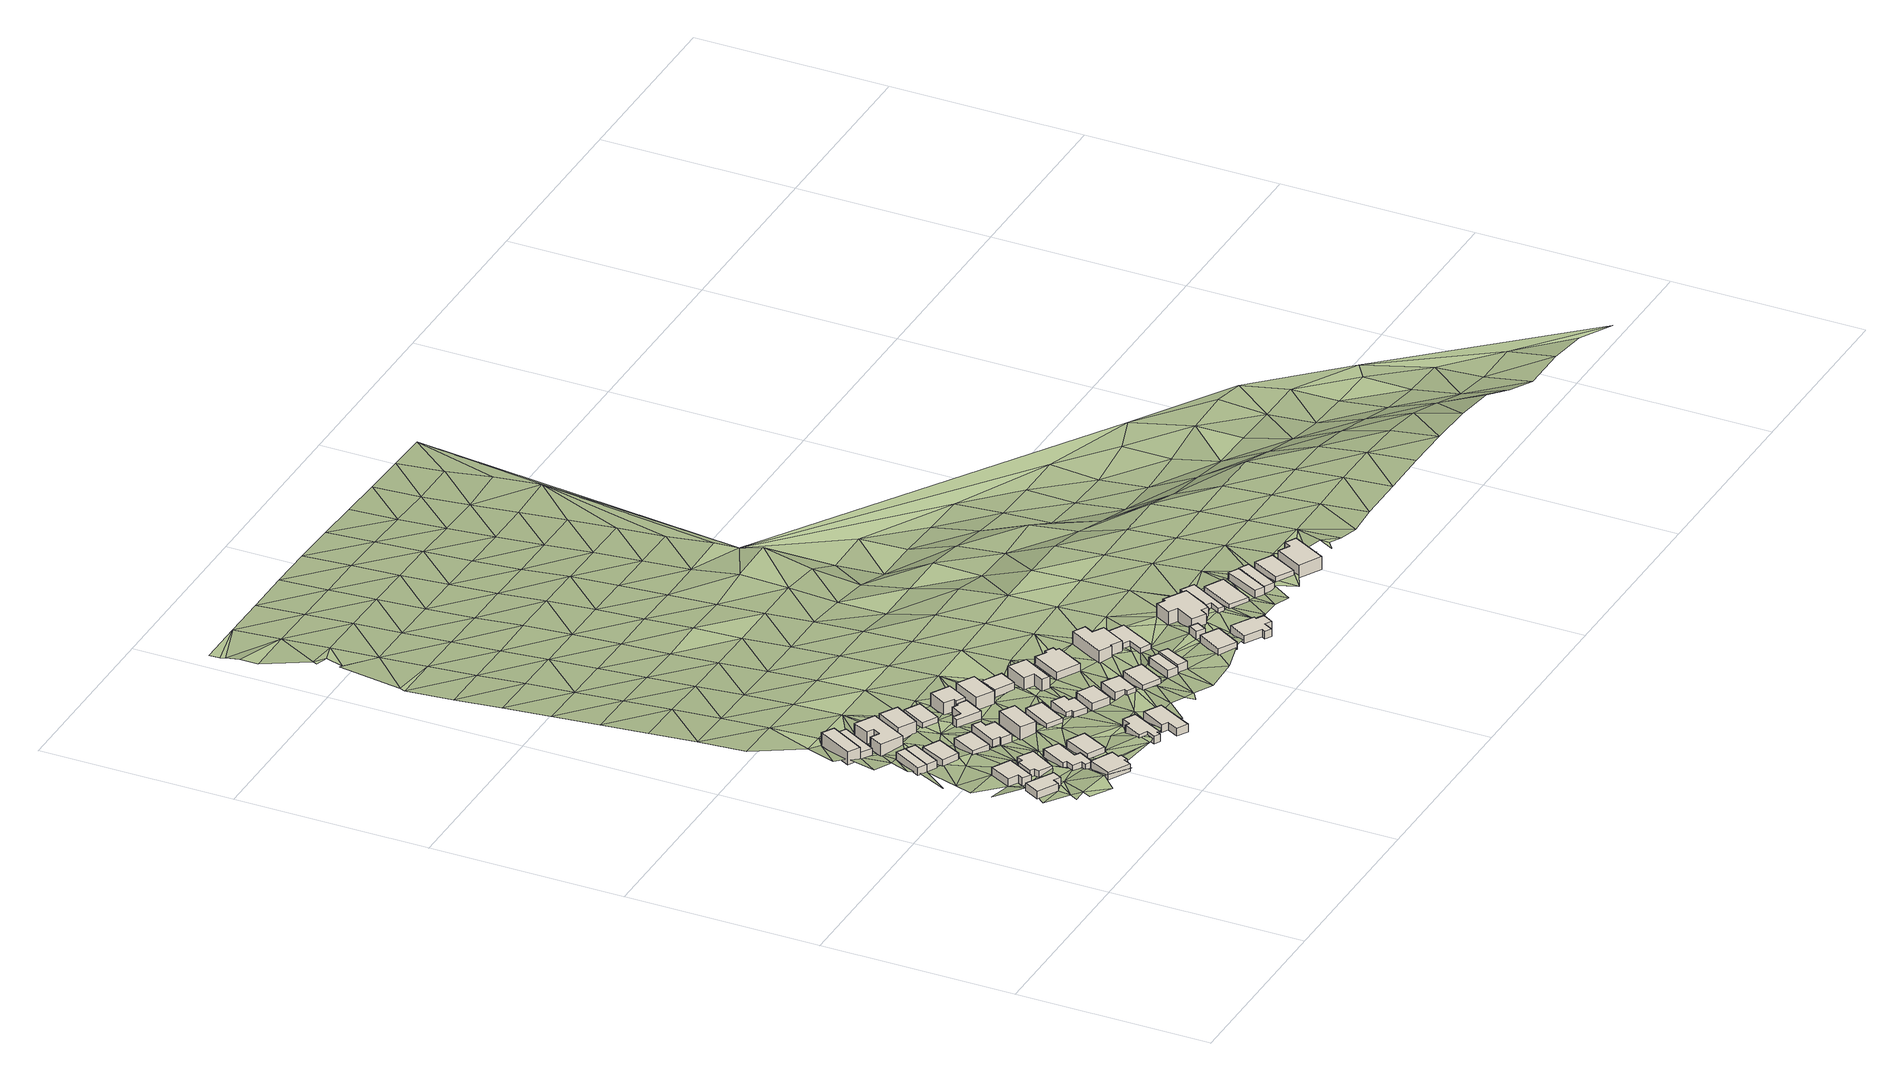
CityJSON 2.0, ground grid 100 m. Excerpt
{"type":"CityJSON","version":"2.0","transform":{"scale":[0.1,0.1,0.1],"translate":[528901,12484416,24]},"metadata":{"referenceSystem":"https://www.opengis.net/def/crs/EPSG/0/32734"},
"CityObjects":{
"building1":{"type":"Building","attributes":{"address":"3 Fryde Road University Estate Cape Town","building":"house","building:levels":1,"building_height":4.1,"plus_code":"4FRW3F63+J98","ground_height":76.65,"roof_height":80.75},"geometry":[{"type":"Solid","lod":"1","boundaries":[[[[0,1,2,3]],[[1,4,5,2]],[[4,6,7,5]],[[6,8,9,7]],[[8,10,11,9]],[[10,0,3,11]],[[3,2,5,7,9,11]],[[10,8,6,4,1,0]]]]}]},
"building2":{"type":"Building","attributes":{"address":"54 Ritchie Street University Estate Cape Town","building":"house","building:levels":1,"building_height":4.1,"plus_code":"4FRW3F63+MCF","ground_height":74.15,"roof_height":78.25},"geometry":[{"type":"Solid","lod":"1","boundaries":[[[[12,13,14,15]],[[13,16,17,14]],[[16,18,19,17]],[[18,20,21,19]],[[20,22,23,21]],[[22,12,15,23]],[[15,14,17,19,21,23]],[[22,20,18,16,13,12]]]]}]},
"building3":{"type":"Building","attributes":{"address":"59 Ritchie Street University Estate Cape Town","building":"house","building:levels":1,"building_height":4.1,"plus_code":"4FRW3F63+VC2","ground_height":70.13,"roof_height":74.23},"geometry":[{"type":"Solid","lod":"1","boundaries":[[[[24,25,26,27]],[[25,28,29,26]],[[28,30,31,29]],[[30,24,27,31]],[[27,26,29,31]],[[30,28,25,24]]]]}]},
"building4":{"type":"Building","attributes":{"address":"56 Ritchie Street University Estate Cape Town","building":"house","building:levels":1,"building_height":4.1,"plus_code":"4FRW3F63+MF7","ground_height":72.65,"roof_height":76.75},"geometry":[{"type":"Solid","lod":"1","boundaries":[[[[32,33,34,35]],[[33,36,37,34]],[[36,38,39,37]],[[38,40,41,39]],[[40,42,43,41]],[[42,44,45,43]],[[44,46,47,45]],[[46,32,35,47]],[[35,34,37,39,41,43,45,47]],[[46,44,42,40,38,36,33,32]]]]}]},
"building5":{"type":"Building","attributes":{"address":"4 Baris Road University Estate Cape Town","building":"house","building:levels":1,"building_height":4.1,"plus_code":"4FRW3F63+GGM","ground_height":74.81,"roof_height":78.91},"geometry":[{"type":"Solid","lod":"1","boundaries":[[[[48,49,50,51]],[[49,52,53,50]],[[52,54,55,53]],[[54,56,57,55]],[[56,58,59,57]],[[58,60,61,59]],[[60,62,63,61]],[[62,48,51,63]],[[51,50,53,55,57,59,61,63]],[[62,60,58,56,54,52,49,48]]]]}]},
"building6":{"type":"Building","attributes":{"address":"61 Ritchie Street University Estate Cape Town","building":"house","building:levels":1,"building_height":4.1,"plus_code":"4FRW3F63+RCV","ground_height":70.13,"roof_height":74.23},"geometry":[{"type":"Solid","lod":"1","boundaries":[[[[24,30,31,27]],[[30,64,65,31]],[[64,66,67,65]],[[66,24,27,67]],[[27,31,65,67]],[[66,64,30,24]]]]}]},
"building7":{"type":"Building","attributes":{"address":"63 Ritchie Street University Estate Cape Town","building":"house","building:levels":1,"building_height":4.1,"plus_code":"4FRW3F63+RF6","ground_height":70.13,"roof_height":74.23},"geometry":[{"type":"Solid","lod":"1","boundaries":[[[[68,69,70,71]],[[69,72,73,70]],[[72,74,75,73]],[[74,68,71,75]],[[71,70,73,75]],[[74,72,69,68]]]]}]},
"building8":{"type":"Building","attributes":{"address":"58 Ritchie Street University Estate Cape Town","building":"house","building:levels":1,"building_height":4.1,"plus_code":"4FRW3F63+JGF","ground_height":72.65,"roof_height":76.75},"geometry":[{"type":"Solid","lod":"1","boundaries":[[[[76,77,78,79]],[[77,80,81,78]],[[80,82,83,81]],[[82,84,85,83]],[[84,86,87,85]],[[86,88,89,87]],[[88,90,91,89]],[[90,92,93,91]],[[92,94,95,93]],[[94,76,79,95]],[[79,78,81,83,85,87,89,91,93,95]],[[94,92,90,88,86,84,82,80,77,76]]]]}]},
"building9":{"type":"Building","attributes":{"address":"34B Selbourne Road University Estate Cape Town","building":"house","building:levels":2,"building_height":6.9,"plus_code":"4FRW3F63+XCJ","ground_height":66.84,"roof_height":73.74},"geometry":[{"type":"Solid","lod":"1","boundaries":[[[[96,97,98,99]],[[97,100,101,98]],[[100,102,103,101]],[[102,96,99,103]],[[99,98,101,103]],[[102,100,97,96]]]]}]},
"building10":{"type":"Building","attributes":{"address":"34A Selbourne Road University Estate Cape Town","building":"house","building:levels":1,"building_height":4.1,"plus_code":"4FRW3F63+XCG","ground_height":66.84,"roof_height":70.94},"geometry":[{"type":"Solid","lod":"1","boundaries":[[[[96,102,104,105]],[[102,106,107,104]],[[106,108,109,107]],[[108,96,105,109]],[[105,104,107,109]],[[108,106,102,96]]]]}]},
"building11":{"type":"Building","attributes":{"address":"60 Ritchie Street University Estate Cape Town","building":"house","building:levels":1,"building_height":4.1,"plus_code":"4FRW3F63+JH4","ground_height":72.65,"roof_height":76.75},"geometry":[{"type":"Solid","lod":"1","boundaries":[[[[110,111,112,113]],[[111,114,115,112]],[[114,116,117,115]],[[116,110,113,117]],[[113,112,115,117]],[[116,114,111,110]]]]}]},
"building12":{"type":"Building","attributes":{"address":"65 Ritchie Street University Estate Cape Town","building":"house","building:levels":1,"building_height":4.1,"plus_code":"4FRW3F63+QGM","ground_height":68.79,"roof_height":72.89},"geometry":[{"type":"Solid","lod":"1","boundaries":[[[[118,119,120,121]],[[119,122,123,120]],[[122,124,125,123]],[[124,118,121,125]],[[121,120,123,125]],[[124,122,119,118]]]]}]},
"building13":{"type":"Building","attributes":{"address":"36 Selbourne Road University Estate Cape Town","building":"house","building:levels":2,"building_height":6.9,"plus_code":"4FRW3F63+WFP","ground_height":67.01,"roof_height":73.91},"geometry":[{"type":"Solid","lod":"1","boundaries":[[[[126,127,128,129]],[[127,130,131,128]],[[130,132,133,131]],[[132,134,135,133]],[[134,136,137,135]],[[136,138,139,137]],[[138,140,141,139]],[[140,126,129,141]],[[129,128,131,133,135,137,139,141]],[[140,138,136,134,132,130,127,126]]]]}]},
"building14":{"type":"Building","attributes":{"address":"67 Ritchie Street University Estate Cape Town","building":"house","building:levels":1,"building_height":4.1,"plus_code":"4FRW3F63+QH6","ground_height":70.51,"roof_height":74.61},"geometry":[{"type":"Solid","lod":"1","boundaries":[[[[142,143,144,145]],[[143,146,147,144]],[[146,148,149,147]],[[148,150,151,149]],[[150,152,153,151]],[[152,154,155,153]],[[154,156,157,155]],[[156,142,145,157]],[[145,144,147,149,151,153,155,157]],[[156,154,152,150,148,146,143,142]]]]}]},
"building15":{"type":"Building","attributes":{"address":"38 Selbourne Road University Estate Cape Town","building":"house","building:levels":2,"building_height":6.9,"plus_code":"4FRW3F63+WGG","ground_height":67.01,"roof_height":73.91},"geometry":[{"type":"Solid","lod":"1","boundaries":[[[[158,159,160,161]],[[159,162,163,160]],[[162,164,165,163]],[[164,158,161,165]],[[161,160,163,165]],[[164,162,159,158]]]]}]},
"building16":{"type":"Building","attributes":{"address":"1 Baris Road University Estate Cape Town","building":"house","building:levels":1,"building_height":4.1,"plus_code":"4FRW3F63+GMW","ground_height":73.32,"roof_height":77.42},"geometry":[{"type":"Solid","lod":"1","boundaries":[[[[166,167,168,169]],[[167,170,171,168]],[[170,172,173,171]],[[172,174,175,173]],[[174,176,177,175]],[[176,178,179,177]],[[178,180,181,179]],[[180,182,183,181]],[[182,184,185,183]],[[184,166,169,185]],[[169,168,171,173,175,177,179,181,183,185]],[[184,182,180,178,176,174,172,170,167,166]]]]}]},
"building17":{"type":"Building","attributes":{"address":"69 Ritchie Street University Estate Cape Town","building":"house","building:levels":2,"building_height":6.9,"plus_code":"4FRW3F63+PJV","ground_height":69.58,"roof_height":76.48},"geometry":[{"type":"Solid","lod":"1","boundaries":[[[[186,187,188,189]],[[187,190,191,188]],[[190,192,193,191]],[[192,186,189,193]],[[189,188,191,193]],[[192,190,187,186]]]]}]},
"building18":{"type":"Building","attributes":{"address":"40 Selbourne Road University Estate Cape Town","building":"house","building:levels":1,"building_height":4.1,"plus_code":"4FRW3F63+WH5","ground_height":66.49,"roof_height":70.59},"geometry":[{"type":"Solid","lod":"1","boundaries":[[[[194,195,196,197]],[[195,198,199,196]],[[198,200,201,199]],[[200,194,197,201]],[[197,196,199,201]],[[200,198,195,194]]]]}]},
"building19":{"type":"Building","attributes":{"building":"yes","building:levels":1,"building_height":4.1,"plus_code":"4FRW3F63+RJG","ground_height":67.99,"roof_height":72.09},"geometry":[{"type":"Solid","lod":"1","boundaries":[[[[202,203,204,205]],[[203,206,207,204]],[[206,208,209,207]],[[208,210,211,209]],[[210,212,213,211]],[[212,214,215,213]],[[214,216,217,215]],[[216,202,205,217]],[[205,204,207,209,211,213,215,217]],[[216,214,212,210,208,206,203,202]]]]}]},
"building20":{"type":"Building","attributes":{"address":"64 Ritchie Street University Estate Cape Town","building":"house","building:levels":1,"building_height":4.1,"plus_code":"4FRW3F63+GPG","ground_height":73.32,"roof_height":77.42},"geometry":[{"type":"Solid","lod":"1","boundaries":[[[[218,219,220,221]],[[219,222,223,220]],[[222,224,225,223]],[[224,226,227,225]],[[226,228,229,227]],[[228,218,221,229]],[[221,220,223,225,227,229]],[[228,226,224,222,219,218]]]]}]},
"building21":{"type":"Building","attributes":{"address":"71 Ritchie Street University Estate Cape Town","building":"house","building:levels":1,"building_height":4.1,"plus_code":"4FRW3F63+PM8","ground_height":68.74,"roof_height":72.84},"geometry":[{"type":"Solid","lod":"1","boundaries":[[[[230,231,232,233]],[[231,234,235,232]],[[234,236,237,235]],[[236,230,233,237]],[[233,232,235,237]],[[236,234,231,230]]]]}]},
"building22":{"type":"Building","attributes":{"address":"42 Selbourne Road University Estate Cape Town","building":"house","building:levels":2,"building_height":6.9,"plus_code":"4FRW3F63+VMJ","ground_height":66.49,"roof_height":73.39},"geometry":[{"type":"Solid","lod":"1","boundaries":[[[[238,239,240,241]],[[239,242,243,240]],[[242,244,245,243]],[[244,246,247,245]],[[246,248,249,247]],[[248,238,241,249]],[[241,240,243,245,247,249]],[[248,246,244,242,239,238]]]]}]},
"building23":{"type":"Building","attributes":{"address":"73 Ritchie Street University Estate Cape Town","building":"house","building:levels":1,"building_height":4.1,"plus_code":"4FRW3F63+MPP","ground_height":68.74,"roof_height":72.84},"geometry":[{"type":"Solid","lod":"1","boundaries":[[[[250,251,252,253]],[[251,254,255,252]],[[254,256,257,255]],[[256,258,259,257]],[[258,260,261,259]],[[260,262,263,261]],[[262,264,265,263]],[[264,250,253,265]],[[253,252,255,257,259,261,263,265]],[[264,262,260,258,256,254,251,250]]]]}]},
"building24":{"type":"Building","attributes":{"address":"44 Selbourne Road University Estate Cape Town","building":"house","building:levels":2,"building_height":6.9,"plus_code":"4FRW3F63+RPR","ground_height":67.23,"roof_height":74.13},"geometry":[{"type":"Solid","lod":"1","boundaries":[[[[266,267,268,269]],[[267,270,271,268]],[[270,272,273,271]],[[272,266,269,273]],[[269,268,271,273]],[[272,270,267,266]]]]}]},
"building25":{"type":"Building","attributes":{"address":"75 Ritchie Street University Estate Cape Town","building":"house","building:levels":1,"building_height":4.1,"plus_code":"4FRW3F63+MQ3","ground_height":70.76,"roof_height":74.86},"geometry":[{"type":"Solid","lod":"1","boundaries":[[[[274,275,276,277]],[[275,278,279,276]],[[278,280,281,279]],[[280,274,277,281]],[[277,276,279,281]],[[280,278,275,274]]]]}]},
"building26":{"type":"Building","attributes":{"address":"46 Selbourne Road University Estate Cape Town","building":"house","building:levels":1,"building_height":4.1,"plus_code":"4FRW3F63+RQC","ground_height":67.23,"roof_height":71.33},"geometry":[{"type":"Solid","lod":"1","boundaries":[[[[282,283,284,285]],[[283,286,287,284]],[[286,288,289,287]],[[288,282,285,289]],[[285,284,287,289]],[[288,286,283,282]]]]}]},
"building27":{"type":"Building","attributes":{"address":"77 Ritchie Street University Estate Cape Town","building":"house","building:levels":1,"building_height":4.1,"plus_code":"4FRW3F63+JRP","ground_height":70.76,"roof_height":74.86},"geometry":[{"type":"Solid","lod":"1","boundaries":[[[[290,291,292,293]],[[291,294,295,292]],[[294,296,297,295]],[[296,298,299,297]],[[298,300,301,299]],[[300,290,293,301]],[[293,292,295,297,299,301]],[[300,298,296,294,291,290]]]]}]},
"building28":{"type":"Building","attributes":{"address":"48 Selbourne Road University Estate Cape Town","building":"house","building:levels":2,"building_height":6.9,"plus_code":"4FRW3F63+QRR","ground_height":67.23,"roof_height":74.13},"geometry":[{"type":"Solid","lod":"1","boundaries":[[[[302,303,304,305]],[[303,306,307,304]],[[306,308,309,307]],[[308,310,311,309]],[[310,312,313,311]],[[312,302,305,313]],[[305,304,307,309,311,313]],[[312,310,308,306,303,302]]]]}]},
"building29":{"type":"Building","attributes":{"address":"79 Ritchie Street University Estate Cape Town","building":"house","building:levels":1,"building_height":4.1,"plus_code":"4FRW3F63+JV4","ground_height":71.08,"roof_height":75.18},"geometry":[{"type":"Solid","lod":"1","boundaries":[[[[314,315,316,317]],[[315,318,319,316]],[[318,320,321,319]],[[320,314,317,321]],[[317,316,319,321]],[[320,318,315,314]]]]}]},
"building30":{"type":"Building","attributes":{"address":"81 Ritchie Street University Estate Cape Town","building":"house","building:levels":1,"building_height":4.1,"plus_code":"4FRW3F63+HWM","ground_height":73.54,"roof_height":77.64},"geometry":[{"type":"Solid","lod":"1","boundaries":[[[[322,323,324,325]],[[323,326,327,324]],[[326,328,329,327]],[[328,322,325,329]],[[325,324,327,329]],[[328,326,323,322]]]]}]},
"building31":{"type":"Building","attributes":{"address":"50 Selbourne Road University Estate Cape Town","building":"house","building:levels":1,"building_height":4.1,"plus_code":"4FRW3F63+QV7","ground_height":68.93,"roof_height":73.03},"geometry":[{"type":"Solid","lod":"1","boundaries":[[[[330,331,332,333]],[[331,334,335,332]],[[334,336,337,335]],[[336,338,339,337]],[[338,340,341,339]],[[340,342,343,341]],[[342,344,345,343]],[[344,330,333,345]],[[333,332,335,337,339,341,343,345]],[[344,342,340,338,336,334,331,330]]]]}]},
"building32":{"type":"Building","attributes":{"address":"4 Lorraine Avenue University Estate Cape Town","building":"house","building:levels":1,"building_height":4.1,"plus_code":"4FRW3F63+HWH","ground_height":74.51,"roof_height":78.61},"geometry":[{"type":"Solid","lod":"1","boundaries":[[[[346,347,348,349]],[[347,350,351,348]],[[350,352,353,351]],[[352,346,349,353]],[[349,348,351,353]],[[352,350,347,346]]]]}]},
"building33":{"type":"Building","attributes":{"address":"52 Selbourne Road University Estate Cape Town","building":"house","building:levels":2,"building_height":6.9,"plus_code":"4FRW3F63+PX6","ground_height":69.59,"roof_height":76.49},"geometry":[{"type":"Solid","lod":"1","boundaries":[[[[354,355,356,357]],[[355,358,359,356]],[[358,360,361,359]],[[360,362,363,361]],[[362,364,365,363]],[[364,366,367,365]],[[366,368,369,367]],[[368,354,357,369]],[[357,356,359,361,363,365,367,369]],[[368,366,364,362,360,358,355,354]]]]}]},
"building34":{"type":"Building","attributes":{"address":"83 Ritchie Street University Estate Cape Town","building":"house","building:levels":1,"building_height":4.1,"plus_code":"4FRW3F64+G2P","ground_height":75.36,"roof_height":79.46},"geometry":[{"type":"Solid","lod":"1","boundaries":[[[[370,371,372,373]],[[371,374,375,372]],[[374,376,377,375]],[[376,370,373,377]],[[373,372,375,377]],[[376,374,371,370]]]]}]},
"building35":{"type":"Building","attributes":{"address":"54 Selbourne Road University Estate Cape Town","building":"house","building:levels":1,"building_height":4.1,"plus_code":"4FRW3F64+M2C","ground_height":69.59,"roof_height":73.69},"geometry":[{"type":"Solid","lod":"1","boundaries":[[[[378,379,380,381]],[[379,382,383,380]],[[382,384,385,383]],[[384,386,387,385]],[[386,388,389,387]],[[388,378,381,389]],[[381,380,383,385,387,389]],[[388,386,384,382,379,378]]]]}]},
"building36":{"type":"Building","attributes":{"address":"Ritchie Street University Estate Cape Town","building":"garage","building:levels":1,"building_height":4.1,"plus_code":"4FRW3F64+H3C","ground_height":75.36,"roof_height":79.46},"geometry":[{"type":"Solid","lod":"1","boundaries":[[[[390,391,392,393]],[[391,394,395,392]],[[394,396,397,395]],[[396,390,393,397]],[[393,392,395,397]],[[396,394,391,390]]]]}]},
"building37":{"type":"Building","attributes":{"address":"85 Ritchie Street University Estate Cape Town","building":"house","building:levels":1,"building_height":4.1,"plus_code":"4FRW3F64+F4R","ground_height":75.36,"roof_height":79.46},"geometry":[{"type":"Solid","lod":"1","boundaries":[[[[398,399,400,401]],[[399,402,403,400]],[[402,404,405,403]],[[404,406,407,405]],[[406,408,409,407]],[[408,410,411,409]],[[410,412,413,411]],[[412,414,415,413]],[[414,416,417,415]],[[416,398,401,417]],[[401,400,403,405,407,409,411,413,415,417]],[[416,414,412,410,408,406,404,402,399,398]]]]}]},
"building38":{"type":"Building","attributes":{"address":"56 Selbourne Road University Estate Cape Town","building":"house","building:levels":2,"building_height":6.9,"plus_code":"4FRW3F64+J48","ground_height":72.74,"roof_height":79.64},"geometry":[{"type":"Solid","lod":"1","boundaries":[[[[418,419,420,421]],[[419,422,423,420]],[[422,424,425,423]],[[424,426,427,425]],[[426,428,429,427]],[[428,430,431,429]],[[430,432,433,431]],[[432,434,435,433]],[[434,436,437,435]],[[436,438,439,437]],[[438,418,421,439]],[[421,420,423,425,427,429,431,433,435,437,439]],[[438,436,434,432,430,428,426,424,422,419,418]]]]}]},
"building39":{"type":"Building","attributes":{"building":"garage","building:levels":1,"building_height":4.1,"plus_code":"4FRW3F64+J5G","ground_height":73.6,"roof_height":77.7},"geometry":[{"type":"Solid","lod":"1","boundaries":[[[[440,441,442,443]],[[441,444,445,442]],[[444,446,447,445]],[[446,448,449,447]],[[448,450,451,449]],[[450,452,453,451]],[[452,440,443,453]],[[443,442,445,447,449,451,453]],[[452,450,448,446,444,441,440]]]]}]},
"building40":{"type":"Building","attributes":{"address":"58 Selbourne Road University Estate Cape Town","building":"house","building:levels":1,"building_height":4.1,"plus_code":"4FRW3F64+H6M","ground_height":73.6,"roof_height":77.7},"geometry":[{"type":"Solid","lod":"1","boundaries":[[[[454,455,456,457]],[[455,458,459,456]],[[458,460,461,459]],[[460,454,457,461]],[[457,456,459,461]],[[460,458,455,454]]]]}]},
"building41":{"type":"Building","attributes":{"address":"60A Selbourne Road University Estate Cape Town","building":"house","building:levels":1,"building_height":4.1,"plus_code":"4FRW3F64+H76","ground_height":76.29,"roof_height":80.39},"geometry":[{"type":"Solid","lod":"1","boundaries":[[[[462,463,464,465]],[[463,466,467,464]],[[466,468,469,467]],[[468,462,465,469]],[[465,464,467,469]],[[468,466,463,462]]]]}]},
"building42":{"type":"Building","attributes":{"address":"60 Selbourne Road University Estate Cape Town","building":"house","building:levels":1,"building_height":4.1,"plus_code":"4FRW3F64+H74","ground_height":76.68,"roof_height":80.78},"geometry":[{"type":"Solid","lod":"1","boundaries":[[[[470,471,472,473]],[[471,474,475,472]],[[474,476,477,475]],[[476,470,473,477]],[[473,472,475,477]],[[476,474,471,470]]]]}]},
"building43":{"type":"Building","attributes":{"address":"62 Selbourne Road University Estate Cape Town","building":"house","building:levels":1,"building_height":4.1,"plus_code":"4FRW3F64+G8P","ground_height":76.51,"roof_height":80.61},"geometry":[{"type":"Solid","lod":"1","boundaries":[[[[478,479,480,481]],[[479,482,483,480]],[[482,484,485,483]],[[484,478,481,485]],[[481,480,483,485]],[[484,482,479,478]]]]}]},
"building44":{"type":"Building","attributes":{"address":"64 Selbourne Road University Estate Cape Town","building":"house","building:levels":2,"building_height":6.9,"plus_code":"4FRW3F64+G98","ground_height":76.51,"roof_height":83.41},"geometry":[{"type":"Solid","lod":"1","boundaries":[[[[486,487,488,489]],[[487,490,491,488]],[[490,492,493,491]],[[492,494,495,493]],[[494,496,497,495]],[[496,486,489,497]],[[489,488,491,493,495,497]],[[496,494,492,490,487,486]]]]}]},
"terrain1":{"type":"TINRelief","geometry":[{"type":"CompositeSurface","lod":"1","boundaries":[[[498,499,4]],[[4,499,500]],[[500,501,502]],[[503,502,504]],[[16,505,506]],[[507,500,502]],[[4,500,8]],[[6,4,8]],[[20,16,506]],[[508,509,13]],[[502,503,510]],[[8,500,507]],[[13,509,16]],[[20,506,22]],[[22,506,10]],[[507,502,510]],[[16,20,18]],[[507,10,8]],[[30,511,512]],[[22,10,513]],[[508,13,514]],[[515,10,507]],[[22,513,516]],[[30,508,517]],[[507,510,518]],[[22,516,12]],[[513,10,519]],[[508,514,517]],[[513,520,516]],[[510,521,522]],[[48,510,522]],[[519,10,515]],[[511,25,523]],[[507,518,515]],[[514,13,12]],[[524,12,516]],[[518,510,48]],[[517,64,30]],[[523,25,525]],[[526,525,527]],[[526,527,528]],[[515,529,519]],[[12,524,530]],[[530,524,531]],[[529,515,532]],[[515,518,533]],[[534,517,514]],[[72,64,517]],[[535,518,48]],[[514,12,536]],[[77,519,529]],[[25,537,525]],[[538,539,540]],[[97,541,528]],[[530,536,12]],[[537,527,525]],[[62,535,48]],[[514,536,534]],[[72,66,64]],[[24,537,25]],[[32,519,77]],[[97,542,541]],[[537,543,527]],[[535,62,544]],[[545,535,544]],[[546,62,547]],[[544,62,548]],[[548,545,544]],[[536,530,549]],[[543,537,550]],[[24,551,537]],[[154,530,32]],[[66,551,24]],[[72,69,66]],[[32,77,552]],[[550,553,543]],[[545,76,554]],[[534,536,119]],[[62,555,548]],[[546,540,556]],[[545,548,111]],[[530,154,549]],[[557,558,542]],[[119,69,534]],[[557,559,558]],[[62,546,556]],[[66,69,551]],[[76,552,77]],[[553,550,560]],[[154,32,552]],[[97,561,542]],[[553,108,543]],[[111,76,545]],[[562,560,550]],[[555,62,556]],[[97,96,561]],[[108,553,560]],[[562,563,560]],[[150,549,154]],[[557,542,561]],[[156,154,552]],[[154,152,150]],[[551,69,564]],[[549,150,565]],[[96,108,561]],[[566,69,119]],[[560,567,108]],[[76,568,552]],[[569,156,552]],[[559,570,571]],[[556,572,555]],[[159,551,564]],[[557,573,559]],[[568,76,111]],[[126,551,159]],[[69,566,564]],[[150,148,565]],[[574,555,575]],[[565,566,119]],[[575,555,572]],[[569,552,568]],[[572,556,576]],[[577,571,570]],[[559,573,570]],[[574,578,111]],[[565,148,566]],[[108,579,561]],[[142,156,569]],[[580,572,576]],[[159,158,126]],[[557,561,579]],[[567,579,108]],[[578,568,111]],[[564,566,581]],[[582,575,572]],[[148,583,566]],[[142,146,143]],[[567,126,579]],[[574,575,584]],[[148,146,583]],[[569,190,142]],[[585,581,566]],[[586,587,577]],[[566,583,588]],[[164,564,581]],[[574,584,578]],[[575,582,584]],[[142,190,146]],[[588,585,566]],[[126,158,579]],[[589,573,557]],[[590,568,578]],[[586,577,570]],[[591,584,582]],[[206,583,146]],[[592,184,593]],[[158,164,579]],[[590,187,568]],[[594,164,581]],[[557,579,589]],[[146,190,206]],[[578,595,590]],[[596,587,597]],[[214,585,588]],[[164,594,579]],[[588,216,214]],[[578,584,598]],[[190,187,206]],[[592,218,184]],[[578,598,595]],[[597,587,586]],[[590,599,187]],[[585,214,600]],[[570,573,601]],[[200,585,600]],[[573,589,602]],[[584,184,603]],[[604,595,598]],[[605,606,596]],[[278,598,584]],[[210,214,212]],[[607,600,214]],[[218,603,184]],[[214,210,608]],[[214,608,607]],[[603,278,584]],[[595,604,231]],[[598,609,604]],[[570,601,586]],[[206,187,610]],[[594,611,579]],[[200,612,594]],[[208,206,613]],[[600,239,200]],[[573,602,601]],[[605,596,597]],[[614,608,210]],[[187,599,610]],[[228,603,218]],[[611,589,579]],[[210,208,614]],[[613,206,610]],[[615,228,616]],[[617,598,278]],[[208,613,614]],[[604,250,231]],[[200,239,612]],[[606,618,619]],[[612,611,594]],[[603,280,278]],[[620,597,586]],[[614,613,621]],[[231,622,599]],[[618,606,605]],[[617,278,275]],[[623,612,239]],[[599,622,610]],[[624,602,589]],[[625,619,626]],[[627,603,228]],[[586,601,620]],[[621,623,614]],[[275,628,617]],[[231,250,622]],[[629,280,603]],[[628,630,631]],[[632,228,615]],[[589,611,624]],[[622,250,630]],[[275,630,628]],[[627,629,603]],[[626,619,618]],[[633,634,635]],[[294,280,629]],[[286,272,610]],[[274,280,294]],[[636,605,597]],[[286,610,637]],[[638,615,635]],[[632,627,228]],[[610,622,637]],[[620,639,597]],[[623,640,612]],[[641,630,275]],[[622,630,642]],[[629,643,294]],[[612,640,611]],[[602,644,601]],[[602,624,645]],[[646,647,625]],[[640,623,621]],[[638,632,615]],[[286,283,272]],[[638,635,634]],[[646,625,626]],[[274,294,648]],[[274,641,275]],[[630,641,642]],[[618,605,636]],[[622,642,649]],[[622,649,637]],[[597,639,636]],[[272,640,621]],[[644,620,601]],[[602,645,644]],[[642,650,649]],[[640,272,283]],[[651,624,611]],[[627,632,652]],[[653,654,655]],[[637,649,303]],[[344,641,274]],[[656,647,646]],[[326,638,634]],[[638,657,632]],[[658,347,634]],[[618,659,626]],[[640,283,282]],[[640,651,611]],[[303,282,637]],[[648,330,274]],[[660,648,652]],[[315,652,632]],[[634,347,326]],[[661,639,620]],[[326,657,638]],[[656,662,654]],[[636,659,618]],[[663,664,665]],[[662,655,654]],[[663,665,655]],[[274,330,344]],[[662,656,646]],[[624,666,645]],[[667,641,344]],[[660,330,648]],[[668,664,663]],[[660,652,315]],[[620,644,661]],[[646,626,669]],[[350,347,658]],[[657,326,314]],[[666,624,651]],[[670,671,668]],[[662,663,655]],[[282,303,672]],[[673,671,670]],[[350,658,674]],[[639,675,636]],[[659,669,626]],[[342,667,344]],[[660,315,676]],[[282,677,640]],[[672,303,667]],[[314,326,678]],[[639,661,675]],[[676,330,660]],[[640,677,651]],[[645,679,644]],[[670,668,663]],[[666,680,645]],[[315,314,681]],[[667,342,672]],[[659,636,682]],[[672,677,282]],[[683,662,646]],[[669,684,646]],[[315,681,676]],[[685,350,674]],[[644,679,661]],[[672,342,338]],[[645,680,679]],[[331,330,676]],[[675,682,636]],[[340,338,342]],[[678,686,314]],[[687,352,350]],[[350,685,687]],[[666,651,688]],[[662,683,663]],[[646,684,683]],[[686,678,346]],[[689,681,314]],[[690,669,659]],[[688,651,677]],[[686,689,314]],[[685,674,691]],[[334,331,336]],[[661,692,675]],[[346,352,693]],[[682,690,659]],[[676,360,331]],[[681,694,695]],[[352,687,374]],[[693,686,346]],[[680,666,696]],[[685,374,687]],[[694,681,689]],[[670,663,697]],[[672,338,698]],[[331,360,336]],[[692,661,679]],[[336,698,338]],[[677,672,698]],[[699,684,669]],[[689,700,694]],[[696,666,688]],[[697,663,683]],[[689,686,701]],[[701,700,689]],[[682,675,702]],[[352,374,391]],[[390,693,352]],[[690,699,669]],[[354,694,700]],[[360,698,336]],[[391,390,352]],[[702,675,692]],[[703,688,677]],[[680,704,679]],[[680,696,705]],[[691,706,371]],[[354,700,379]],[[707,670,697]],[[355,354,358]],[[394,391,374]],[[360,358,698]],[[683,684,708]],[[703,677,698]],[[374,371,394]],[[699,709,684]],[[358,354,379]],[[692,679,704]],[[710,690,682]],[[680,705,704]],[[706,398,371]],[[682,702,711]],[[428,693,390]],[[394,371,712]],[[696,688,713]],[[697,683,708]],[[396,394,712]],[[714,715,693]],[[684,709,708]],[[390,396,716]],[[693,428,714]],[[690,710,699]],[[358,379,717]],[[713,688,703]],[[682,711,710]],[[718,712,371]],[[398,718,371]],[[390,716,428]],[[712,718,396]],[[692,719,702]],[[716,396,718]],[[715,717,379]],[[358,720,698]],[[721,705,696]],[[697,722,707]],[[719,692,704]],[[716,430,428]],[[720,703,698]],[[714,426,715]],[[723,709,699]],[[721,696,713]],[[724,718,398]],[[722,697,708]],[[725,724,398]],[[428,426,714]],[[717,720,358]],[[725,726,727]],[[717,715,426]],[[711,702,728]],[[699,710,723]],[[729,718,730]],[[727,731,725]],[[730,718,724]],[[728,702,719]],[[713,703,732]],[[704,705,733]],[[734,725,731]],[[725,735,724]],[[717,426,422]],[[736,705,721]],[[737,707,722]],[[422,426,424]],[[725,734,735]],[[730,724,738]],[[709,739,708]],[[730,738,740]],[[720,732,703]],[[723,741,709]],[[719,704,733]],[[710,711,742]],[[705,736,733]],[[711,728,743]],[[731,744,734]],[[745,721,713]],[[746,744,731]],[[708,739,722]],[[709,741,739]],[[422,747,717]],[[717,747,720]],[[742,723,710]],[[732,745,713]],[[711,743,742]],[[734,454,735]],[[440,748,422]],[[719,749,728]],[[468,744,746]],[[422,748,747]],[[750,471,746]],[[751,736,721]],[[752,737,722]],[[452,748,440]],[[471,468,746]],[[749,719,733]],[[454,450,735]],[[753,732,720]],[[754,741,723]],[[745,751,721]],[[722,739,752]],[[747,748,452]],[[743,728,755]],[[471,750,756]],[[720,747,753]],[[723,742,754]],[[468,757,744]],[[755,728,749]],[[454,758,450]],[[733,736,759]],[[757,758,744]],[[751,760,736]],[[752,761,737]],[[762,452,450]],[[763,764,756]],[[765,745,732]],[[743,766,742]],[[741,767,739]],[[753,768,732]],[[741,754,769]],[[452,770,747]],[[736,760,759]],[[766,743,755]],[[450,758,762]],[[763,771,764]],[[764,476,756]],[[745,765,751]],[[772,749,733]],[[767,752,739]],[[732,768,765]],[[741,769,767]],[[771,763,773]],[[758,757,762]],[[770,753,747]],[[742,774,754]],[[770,452,762]],[[757,470,762]],[[476,764,775]],[[733,759,772]],[[774,742,766]],[[470,476,762]],[[755,749,776]],[[777,760,751]],[[778,761,752]],[[773,486,771]],[[779,768,753]],[[769,754,780]],[[751,765,777]],[[752,767,778]],[[749,772,776]],[[753,770,779]],[[780,754,774]],[[771,486,484]],[[781,766,755]],[[476,782,762]],[[782,476,775]],[[783,755,776]],[[760,784,759]],[[769,785,767]],[[786,775,484]],[[777,787,760]],[[761,778,788]],[[762,782,770]],[[765,768,789]],[[484,486,494]],[[768,779,790]],[[755,783,781]],[[785,769,780]],[[486,496,494]],[[759,784,772]],[[774,766,791]],[[494,786,484]],[[760,787,784]],[[786,782,775]],[[792,793,492]],[[789,777,765]],[[767,794,778]],[[768,790,789]],[[784,776,772]],[[779,770,795]],[[786,494,492]],[[793,796,797]],[[766,781,791]],[[794,767,785]],[[492,793,797]],[[798,780,774]],[[782,795,770]],[[799,787,777]],[[788,778,800]],[[779,801,790]],[[777,789,799]],[[774,791,798]],[[786,492,802]],[[800,778,794]],[[803,804,805]],[[782,786,802]],[[785,780,806]],[[795,801,779]],[[492,797,802]],[[804,803,807]],[[784,808,776]],[[804,802,797]],[[790,809,789]],[[784,787,808]],[[787,799,810]],[[780,798,806]],[[811,788,800]],[[783,776,812]],[[804,807,802]],[[782,813,795]],[[814,794,785]],[[801,809,790]],[[781,783,812]],[[802,813,782]],[[787,810,808]],[[807,815,802]],[[799,789,816]],[[785,806,814]],[[801,795,817]],[[781,812,791]],[[794,818,800]],[[809,816,789]],[[813,817,795]],[[799,819,810]],[[791,812,798]],[[794,814,818]],[[820,802,815]],[[809,801,821]],[[811,800,822]],[[816,819,799]],[[802,820,813]],[[806,798,812]],[[801,817,821]],[[808,823,776]],[[808,810,824]],[[825,820,815]],[[822,800,818]],[[816,809,826]],[[806,812,814]],[[819,824,810]],[[827,817,813]],[[821,826,809]],[[820,827,813]],[[816,828,819]],[[812,776,829]],[[817,830,821]],[[818,814,831]],[[826,828,816]],[[812,832,814]],[[827,830,817]],[[808,824,823]],[[820,825,833]],[[824,819,834]],[[814,832,831]],[[835,826,821]],[[836,822,818]],[[828,834,819]],[[833,827,820]],[[837,833,825]],[[830,835,821]],[[836,818,831]],[[823,838,776]],[[828,826,839]],[[834,823,824]],[[830,827,840]],[[835,839,826]],[[840,827,833]],[[832,812,829]],[[841,834,828]],[[842,835,830]],[[839,841,828]],[[829,831,832]],[[840,842,830]],[[833,837,843]],[[844,823,834]],[[829,836,831]],[[839,835,845]],[[841,844,834]],[[843,840,833]],[[843,837,846]],[[835,842,845]],[[841,839,847]],[[838,848,776]],[[849,842,840]],[[845,847,839]],[[840,843,849]],[[844,838,823]],[[841,850,844]],[[845,842,851]],[[847,850,841]],[[846,852,843]],[[842,849,851]],[[853,847,845]],[[850,838,844]],[[843,854,849]],[[845,851,853]],[[854,843,852]],[[850,847,855]],[[851,849,856]],[[853,855,847]],[[856,849,854]],[[857,838,850]],[[858,853,851]],[[855,857,850]],[[858,851,856]],[[859,854,852]],[[854,859,856]],[[860,855,853]],[[852,861,859]],[[853,858,862]],[[838,857,848]],[[860,857,855]],[[853,862,860]],[[863,858,856]],[[856,859,863]],[[848,857,860]],[[858,864,862]],[[863,865,858]],[[859,861,866]],[[862,864,860]],[[858,865,864]],[[866,863,859]],[[861,867,866]],[[848,860,868]],[[869,865,863]],[[864,868,860]],[[863,866,869]],[[870,848,868]],[[867,871,866]],[[864,865,872]],[[865,869,873]],[[870,868,864]],[[865,873,872]],[[869,866,874]],[[864,872,870]],[[874,866,871]],[[875,873,869]],[[874,875,869]],[[872,873,876]],[[877,874,871]],[[875,876,873]],[[870,872,878]],[[878,872,876]],[[875,874,879]],[[880,874,877]],[[879,876,875]],[[874,880,879]],[[879,878,876]],[[877,881,880]],[[879,880,882]],[[882,878,879]],[[881,882,880]],[[882,883,878]],[[881,884,882]],[[882,884,883]]]}]}
},
"vertices":[
[115,481,369],[70,399,369],[70,399,410],[115,481,410],[176,342,369],[176,342,410],[194,375,369],[194,375,410],[229,356,369],[229,356,410],[256,404,369],[256,404,410],
[304,649,344],[209,699,344],[209,699,385],[304,649,385],[148,585,344],[148,585,385],[199,559,344],[199,559,385],[184,530,344],[184,530,385],[228,507,344],[228,507,385],
[245,1160,304],[201,1185,304],[201,1185,345],[245,1160,345],[117,1034,304],[117,1034,345],[162,1009,304],[162,1009,345],
[444,599,329],[367,644,329],[367,644,370],[444,599,370],[347,610,329],[347,610,370],[328,621,329],[328,621,370],[280,540,329],[280,540,370],[304,526,329],[304,526,370],[297,502,329],[297,502,370],[363,463,329],[363,463,370],
[449,307,351],[389,189,351],[389,189,392],[449,307,392],[503,132,351],[503,132,392],[522,170,351],[522,170,392],[536,163,351],[536,163,392],[556,202,351],[556,202,392],[541,210,351],[541,210,392],[561,251,351],[561,251,392],
[213,983,304],[213,983,345],[295,1132,304],[295,1132,345],
[316,920,304],[382,1048,304],[382,1048,345],[316,920,345],[293,1093,304],[293,1093,345],[229,960,304],[229,960,345],
[557,523,329],[481,565,329],[481,565,370],[557,523,370],[407,432,329],[407,432,370],[429,420,329],[429,420,370],[408,380,329],[408,380,370],[453,355,329],[453,355,370],[440,332,329],[440,332,370],[477,312,329],[477,312,370],[525,397,329],[525,397,370],[496,413,329],[496,413,370],
[275,1537,271],[214,1573,271],[214,1573,340],[275,1537,340],[110,1388,271],[110,1388,340],[172,1355,271],[172,1355,340],
[172,1355,312],[275,1537,312],[231,1322,271],[231,1322,312],[334,1504,271],[334,1504,312],
[690,455,329],[599,502,329],[599,502,370],[690,455,370],[527,364,329],[527,364,370],[619,317,329],[619,317,370],
[532,960,291],[447,1005,291],[447,1005,332],[532,960,332],[380,878,291],[380,878,332],[465,834,291],[465,834,332],
[453,1414,273],[351,1470,273],[351,1470,342],[453,1414,342],[305,1386,273],[305,1386,342],[341,1367,273],[341,1367,342],[318,1326,273],[318,1326,342],[274,1351,273],[274,1351,342],[235,1280,273],[235,1280,342],[347,1220,273],[347,1220,342],
[633,886,308],[588,911,308],[588,911,349],[633,886,349],[608,947,308],[608,947,349],[564,972,308],[564,972,349],[483,829,308],[483,829,349],[522,807,308],[522,807,349],[516,798,308],[516,798,349],[567,769,308],[567,769,349],
[477,1403,273],[399,1269,273],[399,1269,342],[477,1403,342],[488,1218,273],[488,1218,342],[566,1352,273],[566,1352,342],
[868,345,336],[844,300,336],[844,300,377],[868,345,377],[825,310,336],[825,310,377],[775,216,336],[775,216,377],[816,194,336],[816,194,377],[791,147,336],[791,147,377],[823,131,336],[823,131,377],[833,150,336],[833,150,377],[844,144,336],[844,144,377],[932,311,336],[932,311,377],
[689,702,298],[775,852,298],[775,852,368],[689,702,368],[698,896,298],[698,896,368],[612,746,298],[612,746,368],
[608,1339,268],[538,1213,268],[538,1213,309],[608,1339,309],[617,1170,268],[617,1170,309],[687,1296,268],[687,1296,309],
[625,1098,283],[607,1069,283],[607,1069,324],[625,1098,324],[727,1000,283],[727,1000,324],[786,1104,283],[786,1104,324],[737,1131,283],[737,1131,324],[731,1121,283],[731,1121,324],[701,1137,283],[701,1137,324],[666,1076,283],[666,1076,324],
[968,286,336],[899,160,336],[899,160,377],[968,286,377],[933,142,336],[933,142,377],[901,83,336],[901,83,377],[957,53,336],[957,53,377],[1057,238,336],[1057,238,377],
[824,630,290],[909,778,290],[909,778,331],[824,630,331],[830,823,290],[830,823,331],[745,674,290],[745,674,331],
[847,1219,268],[751,1272,268],[751,1272,337],[847,1219,337],[698,1178,268],[698,1178,337],[749,1150,268],[749,1150,337],[741,1136,268],[741,1136,337],[787,1111,268],[787,1111,337],
[938,745,290],[877,638,290],[877,638,331],[938,745,331],[904,623,290],[904,623,331],[895,607,290],[895,607,331],[959,570,290],[959,570,331],[1012,660,290],[1012,660,331],[984,676,290],[984,676,331],[1003,708,290],[1003,708,331],
[873,1199,275],[795,1059,275],[795,1059,344],[873,1199,344],[884,1009,275],[884,1009,344],[962,1149,275],[962,1149,344],
[1118,613,310],[1031,660,310],[1031,660,351],[1118,613,351],[970,549,310],[970,549,351],[1057,501,310],[1057,501,351],
[1083,1067,275],[983,1121,275],[983,1121,316],[1083,1067,316],[936,1033,275],[936,1033,316],[1035,979,275],[1035,979,316],
[1248,543,310],[1158,594,310],[1158,594,351],[1248,543,351],[1102,495,310],[1102,495,351],[1148,469,310],[1148,469,351],[1140,455,310],[1140,455,351],[1184,430,310],[1184,430,351],
[1202,998,275],[1111,1050,275],[1111,1050,344],[1202,998,344],[1048,938,275],[1048,938,344],[1101,909,275],[1101,909,344],[1071,857,275],[1071,857,344],[1110,835,275],[1110,835,344],
[1378,492,313],[1288,543,313],[1288,543,354],[1378,492,354],[1211,407,313],[1211,407,354],[1302,357,313],[1302,357,354],
[1461,445,338],[1411,471,338],[1411,471,379],[1461,445,379],[1341,340,338],[1341,340,379],[1391,313,338],[1391,313,379],
[1291,765,292],[1371,910,292],[1371,910,333],[1291,765,333],[1355,919,292],[1355,919,333],[1365,938,292],[1365,938,333],[1322,961,292],[1322,961,333],[1314,948,292],[1314,948,333],[1257,980,292],[1257,980,333],[1174,829,292],[1174,829,333],
[1461,445,348],[1391,313,348],[1391,313,389],[1461,445,389],[1441,288,348],[1441,288,389],[1504,419,348],[1504,419,389],
[1576,780,299],[1518,812,299],[1518,812,368],[1576,780,368],[1545,861,299],[1545,861,368],[1482,895,299],[1482,895,368],[1380,709,299],[1380,709,368],[1442,675,299],[1442,675,368],[1447,684,299],[1447,684,368],[1506,652,299],[1506,652,368],
[1681,149,356],[1756,278,356],[1756,278,397],[1681,149,397],[1665,330,356],[1665,330,397],[1590,201,356],[1590,201,397],
[1677,726,299],[1590,772,299],[1590,772,340],[1677,726,340],[1526,661,299],[1526,661,340],[1561,641,299],[1561,641,340],[1522,569,299],[1522,569,340],[1577,540,299],[1577,540,340],
[1713,409,356],[1683,358,356],[1683,358,397],[1713,409,397],[1725,334,356],[1725,334,397],[1754,385,356],[1754,385,397],
[1802,240,356],[1746,143,356],[1746,143,397],[1802,240,397],[1833,94,356],[1833,94,397],[1822,74,356],[1822,74,397],[1854,55,356],[1854,55,397],[1882,103,356],[1882,103,397],[1916,83,356],[1916,83,397],[1948,139,356],[1948,139,397],[1909,161,356],[1909,161,397],[1917,174,356],[1917,174,397],
[1925,440,330],[1990,556,330],[1990,556,399],[1925,440,399],[1875,621,330],[1875,621,399],[1867,606,330],[1867,606,399],[1825,629,330],[1825,629,399],[1779,549,330],[1779,549,399],[1827,522,330],[1827,522,399],[1771,423,330],[1771,423,399],[1842,383,330],[1842,383,399],[1863,420,330],[1863,420,399],[1898,400,330],[1898,400,399],
[1990,556,339],[1925,440,339],[1925,440,380],[1990,556,380],[1965,418,339],[1965,418,380],[1937,368,339],[1937,368,380],[1966,352,339],[1966,352,380],[2082,560,339],[2082,560,380],[2014,598,339],[2014,598,380],
[2086,510,339],[1992,337,339],[1992,337,380],[2086,510,380],[2087,285,339],[2087,285,380],[2182,459,339],[2182,459,380],
[2162,240,366],[2258,417,366],[2258,417,407],[2162,240,407],[2207,445,366],[2207,445,407],[2112,266,366],[2112,266,407],
[2258,417,370],[2162,240,370],[2162,240,410],[2258,417,410],[2212,213,370],[2212,213,410],[2308,390,370],[2308,390,410],
[2340,374,368],[2260,228,368],[2260,228,409],[2340,374,409],[2350,179,368],[2350,179,409],[2429,326,368],[2429,326,409],
[2434,300,368],[2357,158,368],[2357,158,437],[2434,300,437],[2474,95,368],[2474,95,437],[2571,273,368],[2571,273,437],[2513,304,368],[2513,304,437],[2494,268,368],[2494,268,437],
[70,399,383],[28,350,383],[168,276,369],[145,233,369],[178,215,397],[263,105,397],[155,173,397],[14,605,357],[115,481,383],[263,355,369],[61,810,337],[2,707,357],[350,192,397],[117,1034,321],[14,855,337],[297,502,344],[263,855,322],[408,380,351],[280,540,344],[229,960,322],[440,332,351],[363,463,369],[304,526,344],[489,118,381],[389,189,381],[103,1077,321],[328,621,344],[163,1189,304],[74,1236,304],[172,1355,286],[110,1388,304],[407,432,351],[367,644,344],[347,610,344],[429,420,351],[453,355,351],[316,920,322],[477,312,351],[380,878,322],[235,1280,286],[522,170,381],[503,132,381],[536,163,381],[58,1437,304],[157,1614,271],[231,1322,286],[512,355,351],[525,397,351],[556,202,381],[541,210,381],[527,364,351],[465,834,308],[274,1351,286],[347,1220,304],[512,605,329],[263,1355,286],[496,413,351],[619,317,351],[742,146,371],[263,1860,262],[14,1860,273],[14,2110,257],[305,1386,286],[263,1610,271],[318,1326,286],[341,1367,286],[488,1218,291],[532,960,308],[512,1105,291],[351,1470,286],[689,702,318],[612,746,308],[263,2360,229],[14,2360,238],[775,216,371],[263,2110,247],[690,455,341],[761,355,341],[791,147,371],[14,2610,217],[761,605,318],[512,1610,262],[816,194,371],[538,1213,291],[825,310,341],[607,1069,291],[868,345,341],[617,1170,291],[263,2610,209],[14,2860,197],[625,1098,291],[512,1860,253],[745,674,318],[844,300,341],[899,160,366],[844,144,371],[608,1339,273],[824,630,318],[14,3110,178],[263,2860,190],[895,607,310],[830,823,298],[698,1178,283],[512,2360,217],[512,2110,237],[1010,355,336],[877,638,318],[263,3110,173],[14,3360,155],[749,1150,283],[741,1136,283],[904,623,310],[884,1009,283],[761,1610,256],[761,1355,268],[795,1059,283],[787,1111,283],[1106,214,366],[1010,105,366],[959,570,310],[263,3360,151],[14,3610,138],[512,2610,199],[873,1199,283],[1010,855,290],[847,1219,283],[761,1860,246],[24,3637,138],[263,3610,134],[1184,430,338],[1012,660,310],[1140,455,338],[1003,708,310],[984,676,310],[1211,407,338],[1185,124,366],[1234,157,366],[1178,176,366],[512,3110,167],[1035,979,290],[1259,355,338],[512,2860,184],[1010,1355,266],[1110,835,290],[1071,857,290],[1148,469,338],[761,2360,207],[761,2110,228],[263,3860,117],[126,3996,104],[1158,594,313],[1048,938,290],[1101,909,290],[1010,1610,253],[1248,543,313],[106,4104,104],[171,4085,101],[112,4125,104],[144,3991,101],[1302,357,338],[1331,104,366],[512,3360,147],[1259,605,313],[761,2610,191],[263,4110,101],[263,4360,83],[13,4452,86],[14,4360,86],[1010,1860,241],[1202,998,279],[23,4531,67],[512,3610,128],[263,4610,66],[16,4555,67],[1259,1105,279],[14,4610,67],[1508,105,374],[761,2860,177],[1380,709,313],[1259,1355,265],[1411,471,348],[1010,2360,204],[1010,2110,223],[1442,675,322],[761,3110,163],[512,4110,96],[512,3860,112],[1590,201,374],[1522,569,322],[1508,355,348],[1259,1610,247],[1508,605,322],[761,3360,147],[1681,149,381],[1010,2610,193],[1577,540,322],[1506,652,322],[1447,684,322],[1259,1860,235],[512,4360,80],[1508,1105,285],[761,3610,122],[1526,661,322],[1561,641,322],[1010,2860,176],[1508,1355,275],[1259,2360,202],[1259,2110,220],[1746,143,381],[512,4610,63],[761,4110,90],[761,3860,105],[1010,3360,142],[1010,3110,161],[1757,355,356],[1508,1610,254],[1757,605,330],[1677,726,330],[1771,423,356],[1757,855,305],[1842,383,356],[1259,2610,184],[1757,1105,294],[1508,1860,194],[761,4360,76],[1010,3610,116],[1937,368,366],[1917,174,388],[1909,161,388],[1948,139,388],[1259,2860,170],[1863,420,356],[1898,400,366],[1973,144,388],[1757,1355,290],[1508,2360,203],[1992,337,366],[1966,352,366],[1508,2110,188],[761,4610,62],[1965,418,366],[1010,4110,82],[1925,440,366],[1010,3860,98],[1259,3360,136],[1259,3110,155],[2087,285,366],[1757,1610,258],[2072,142,388],[2007,855,311],[2007,605,339],[1508,2610,208],[2141,104,394],[1757,1860,194],[1010,4360,69],[2007,1105,298],[1259,3610,109],[1508,2860,170],[2212,213,394],[2207,445,370],[2182,459,370],[1757,2360,168],[1757,2110,147],[1010,4610,55],[2256,605,345],[2256,105,394],[2260,228,394],[2007,1610,190],[1508,3110,149],[1259,4110,74],[2007,1355,288],[1259,3860,89],[2256,855,318],[2350,179,394],[1757,2610,217],[2357,158,394],[1508,3360,130],[2340,374,370],[1766,2738,177],[2007,1860,195],[1259,4360,61],[2256,1105,300],[1508,3610,104],[1757,3110,145],[2505,605,345],[1757,2860,177],[2007,2360,49],[1508,3860,82],[2505,355,368],[2007,2110,66],[1259,4610,46],[2256,1610,175],[2256,1355,282],[1757,3360,125],[2474,95,394],[2547,174,394],[1508,4110,61],[2505,855,320],[2563,165,394],[2605,242,368],[1757,3610,104],[2256,1860,148],[1508,4360,45],[2505,1105,299],[2754,355,360],[2676,153,387],[2678,202,387],[2633,121,387],[1757,3860,78],[2735,121,387],[2256,2360,55],[2505,1355,222],[2256,2110,63],[1508,4610,34],[2007,3860,90],[2754,605,344],[1757,4110,52],[2833,93,387],[2505,1610,192],[2754,855,325],[1757,4360,29],[2505,1860,93],[3003,355,362],[2754,1105,302],[1757,4610,18],[2754,2110,37],[2505,2110,45],[3003,105,383],[2754,1355,144],[3003,605,345],[2754,1610,65],[2212,4599,14],[3003,855,327],[2007,4360,29],[2007,4110,66],[3252,355,369],[2754,1860,53],[3003,1105,219],[2007,4610,6],[3252,105,384],[3252,1860,42],[3003,1355,67],[3252,605,346],[3003,1610,37],[3252,855,322],[3501,355,365],[3003,1860,41],[3252,1105,170],[3501,105,388],[3252,1355,50],[3671,1661,91],[3501,605,332],[3252,1610,23],[3501,855,239],[3750,105,382],[3501,1105,120],[3750,355,347],[3501,1355,67],[3750,605,278],[3501,1610,68],[3750,855,169],[4000,355,305],[3750,1355,107],[4000,105,367],[3750,1105,110],[4000,605,206],[4000,1105,98],[4000,855,118],[4249,355,222],[4249,105,331],[4000,1355,113],[4249,605,131],[4159,1328,108],[4498,105,220],[4249,1105,98],[4249,855,100],[4498,355,134],[4498,605,91],[4498,855,93],[4747,105,129],[4588,918,93],[4747,605,73],[4747,355,87],[4996,105,128],[4996,355,90],[5387,3,108],[5245,105,91]
]}
